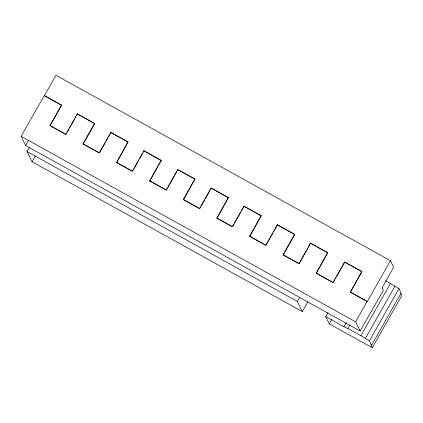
<?xml version="1.0" encoding="UTF-8"?>
<svg xmlns="http://www.w3.org/2000/svg" width="423" height="423" viewBox="0 0 423 423"><rect width="100%" height="100%" fill="white"/><g stroke="black" fill="none" stroke-linecap="round" stroke-linejoin="round"><path stroke-width="0.63" d="M61.615 105.242L44.404 95.704L55.968 75.257L390.434 260.705L393.665 267.294L382.101 287.74L383.375 290.342L360.126 330.992L25.655 145.544L21.15 136.354L44.283 95.466L61.615 105.242L50.046 125.689L61.499 105.004M25.655 145.544L28.547 140.431M307.796 301.937L302.334 311.592L32.032 161.713L27.035 151.529L29.282 147.553M32.032 161.713L35.246 156.034M105.491 142.255L99.384 153.047L83.151 144.047L94.72 123.601L77.393 113.819L65.824 134.265L49.93 125.451M65.94 134.503L66.58 133.367M67.225 132.23L69.155 128.825M69.795 127.688L70.44 126.551M71.08 125.414L74.617 119.17M75.257 118.033L75.902 116.896M76.542 115.759L77.393 113.819M94.604 123.363L83.035 143.809L99.268 152.809L110.837 132.362L128.047 141.906L116.6 162.591L128.047 141.906M106.136 141.123L108.061 137.713M108.706 136.576L109.346 135.445M109.991 134.308L110.837 132.362M167.244 188.436L166.281 190.139L149.705 180.949L161.269 160.502L143.942 150.72L132.373 171.167L116.478 162.353M132.811 170.834L133.457 169.702M134.096 168.566L137.634 162.316M138.273 161.179L138.918 160.047M139.558 158.911L142.773 153.232M143.418 152.095L143.942 150.72M149.705 180.949L161.152 160.264M166.281 190.139L177.729 169.454L194.94 178.998L183.492 199.682L199.725 208.682L183.376 199.445L194.94 178.998M167.889 187.299L176.56 171.965M177.205 170.829L177.729 169.454M199.608 208.444L211.177 188.002L228.388 197.541L216.936 218.226L231.915 226.532M200.047 208.116L200.692 206.979M201.332 205.842L204.547 200.164M205.187 199.027L211.177 188.002M216.936 218.226L228.388 197.541M265.38 245.086L249.702 236.394L261.155 215.709L243.939 206.165L232.375 226.612L216.819 217.988M232.814 226.284L234.099 224.01M234.739 222.873L235.384 221.737M236.023 220.605L240.846 212.082M241.485 210.95L243.738 206.974M249.702 236.394L261.155 215.709M306.432 250.691L299.045 263.751L283.151 254.937L294.715 234.49L277.388 224.713L265.818 245.155L249.586 236.156M265.935 245.393L273.004 232.899M273.649 231.767L274.289 230.63M274.934 229.493L277.388 224.713M283.151 254.937L294.598 234.252M299.045 263.751L310.493 243.066L327.703 252.61L316.256 273.295L332.61 282.363M307.077 249.554L307.717 248.417M308.362 247.281L310.493 243.066M302.334 311.592L297.337 301.403L299.584 297.427M316.256 273.295L327.703 252.61M390.434 260.705L367.301 301.599L350.381 292.219L361.834 271.534L344.623 261.99L333.054 282.437L316.134 273.057M333.493 282.109L334.778 279.836M335.423 278.699L336.063 277.562M336.708 276.425L341.525 267.907M342.17 266.77L344.417 262.799M400.729 293.239L401.85 295.518L372.303 347.743L329.3 323.902L325.726 316.615L327.999 312.597M329.3 323.902L331.896 319.307M350.381 292.219L361.834 271.534M325.726 316.615L343.968 326.725L346.241 322.712M343.968 326.725L347.902 328.507L349.853 325.06M360.126 330.992L355.616 321.808L367.185 301.361L350.265 291.981M390.418 283.473L398.963 288.618L401.131 293.044L371.584 345.268L369.411 340.843L360.872 335.698L390.418 283.473L385.342 280.655M365.319 338.569L394.865 286.345M369.411 340.843L398.963 288.618M77.509 114.057L94.72 123.601M110.953 132.6L127.593 141.827M144.058 150.958L161.269 160.502M178.421 170.009L195.056 179.236M211.294 188.24L228.505 197.779M261.271 215.947L243.939 206.165M277.504 224.951L294.715 234.49M311.185 243.622L327.82 252.848M361.951 271.772L344.623 261.99M149.589 180.711L166.165 189.901M283.029 254.699L298.924 263.513M50.612 126.006L65.375 134.186M117.166 162.908L131.923 171.088M21.15 136.354L355.616 321.808M347.902 328.507L360.872 335.698M27.035 151.529L297.337 301.403M371.584 345.268L370.902 344.893L372.303 347.743"/></g></svg>
